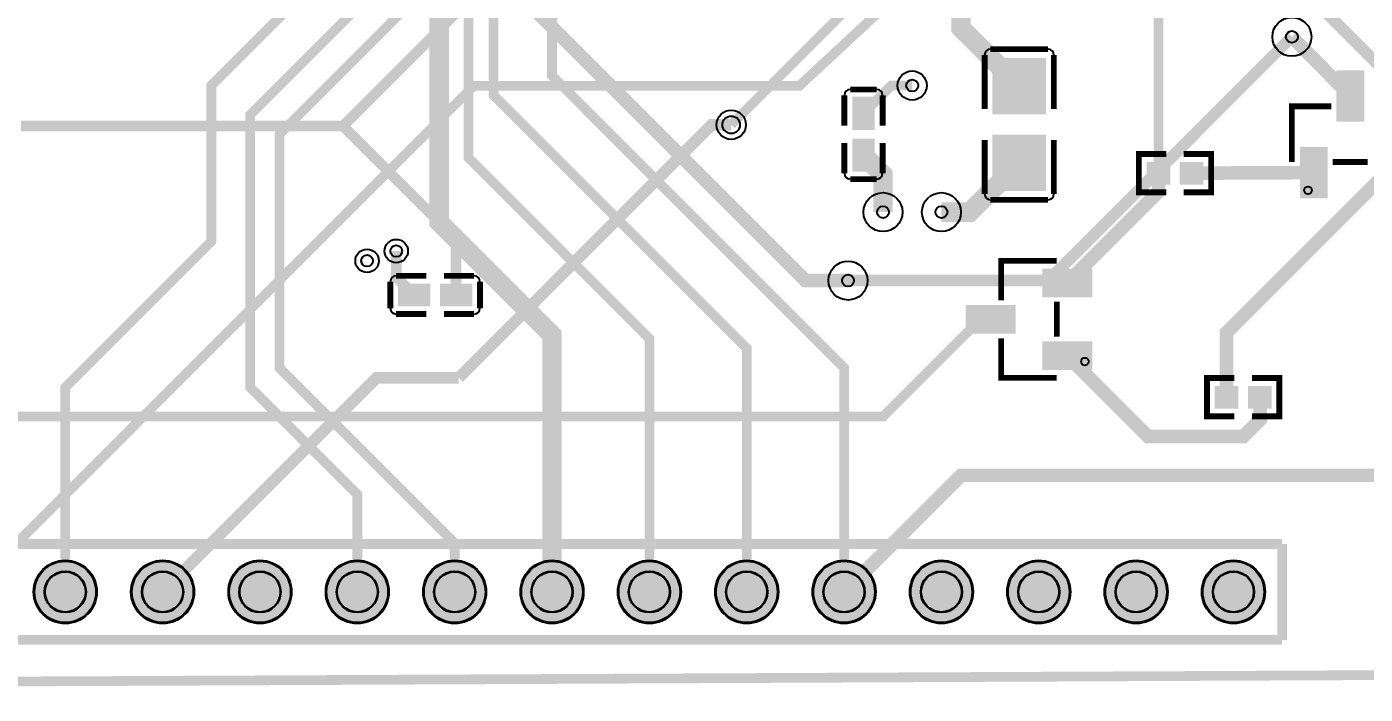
# Model space of a CAD drawing. Extents: x -4009 to 365, y -1285 to 1536.
# Drawn here: x -2264 to -889, y -1285 to -599 of the extents above; entities that cross this region are included whole.
import ezdxf

# ---------------------------------------------------------------- set-up
doc = ezdxf.new("R2010")
doc.units = 9
for name, color, linetype, true_color in [('BoardOutLine', 7, 'Continuous', 0xff00ff), ('BottomSolderMaskLayer', 7, 'Continuous', 0xaa00ff), ('Document', 7, 'Continuous', 0xffffff), ('Hole', 7, 'Continuous', 0x222222), ('Inner3', 7, 'Continuous', 0x00ff00), ('Inner4', 7, 'Continuous', 0xbc8e00), ('Multi-Layer', 7, 'Continuous', 0xc0c0c0), ('TopLayer', 7, 'Continuous', 0xff0000), ('TopPasteMaskLayer', 7, 'Continuous', 0x808080), ('TopSilkLayer', 7, 'Continuous', 0xffcc00), ('TopSolderMaskLayer', 7, 'Continuous', 0x800080)]:
    doc.layers.add(name, color=color, linetype=linetype, true_color=true_color)

msp = doc.modelspace()

# ---------------------------------------------------------------- hatches: boundary and pattern name
at = {"layer": 'BottomSolderMaskLayer'}
for points in [[(-2256.6, -1179.7, 1), (-2191.6, -1179.7, 1)], [(-2156.6, -1179.7, 1), (-2091.6, -1179.7, 1)], [(-2056.6, -1179.7, 1), (-1991.6, -1179.7, 1)], [(-1956.6, -1179.7, 1), (-1891.6, -1179.7, 1)], [(-1856.6, -1179.7, 1), (-1791.6, -1179.7, 1)], [(-1756.6, -1179.7, 1), (-1691.6, -1179.7, 1)], [(-1656.6, -1179.7, 1), (-1591.6, -1179.7, 1)], [(-1556.6, -1179.7, 1), (-1491.6, -1179.7, 1)], [(-1456.6, -1179.7, 1), (-1391.6, -1179.7, 1)], [(-1356.6, -1179.7, 1), (-1291.6, -1179.7, 1)], [(-1256.6, -1179.7, 1), (-1191.6, -1179.7, 1)], [(-1156.6, -1179.7, 1), (-1091.6, -1179.7, 1)], [(-1056.6, -1179.7, 1), (-991.6, -1179.7, 1)]]:
    msp.add_hatch(color=256, dxfattribs=at).paths.add_polyline_path(points)
at = {"layer": 'Multi-Layer'}
for points in [[(-2255.6, -1179.7, 1), (-2192.6, -1179.7, 1)], [(-2155.6, -1179.7, 1), (-2092.6, -1179.7, 1)], [(-2055.6, -1179.7, 1), (-1992.6, -1179.7, 1)], [(-1955.6, -1179.7, 1), (-1892.6, -1179.7, 1)], [(-1855.6, -1179.7, 1), (-1792.6, -1179.7, 1)], [(-1755.6, -1179.7, 1), (-1692.6, -1179.7, 1)], [(-1655.6, -1179.7, 1), (-1592.6, -1179.7, 1)], [(-1555.6, -1179.7, 1), (-1492.6, -1179.7, 1)], [(-1455.6, -1179.7, 1), (-1392.6, -1179.7, 1)], [(-1355.6, -1179.7, 1), (-1292.6, -1179.7, 1)], [(-1255.6, -1179.7, 1), (-1192.6, -1179.7, 1)], [(-1155.6, -1179.7, 1), (-1092.6, -1179.7, 1)], [(-1055.6, -1179.7, 1), (-992.6, -1179.7, 1)]]:
    msp.add_hatch(color=256, dxfattribs=at).paths.add_polyline_path(points)
at = {"layer": 'TopLayer'}
for points in [[(-1270.7, -688.1), (-1217.6, -688.1), (-1217.6, -632.6), (-1270.7, -632.6)], [(-890.4, -645.8), (-890.4, -695), (-917.9, -695), (-917.9, -645.8)], [(-1414.8, -703.8), (-1393.5, -703.8), (-1393.5, -672.7), (-1414.8, -672.7)], [(-1270.7, -711.4), (-1217.6, -711.4), (-1217.6, -766.9), (-1270.7, -766.9)], [(-1414.8, -715.6), (-1393.5, -715.6), (-1393.5, -746.8), (-1414.8, -746.8)], [(-927.8, -724.5), (-927.8, -773.7), (-955.3, -773.7), (-955.3, -724.5)], [(-1090.1, -760.4), (-1090.1, -739.1), (-1112.3, -739.1), (-1112.3, -760.4)], [(-1078.2, -760.4), (-1078.2, -739.1), (-1056, -739.1), (-1056, -760.4)], [(-1219.4, -848.6), (-1170.2, -848.6), (-1170.2, -876.1), (-1219.4, -876.1)], [(-1850.1, -885.4), (-1850.1, -864.1), (-1881.2, -864.1), (-1881.2, -885.4)], [(-1838.2, -885.4), (-1838.2, -864.1), (-1807.1, -864.1), (-1807.1, -885.4)], [(-1298.1, -886), (-1248.9, -886), (-1248.9, -913.5), (-1298.1, -913.5)], [(-1219.4, -923.4), (-1170.2, -923.4), (-1170.2, -950.9), (-1219.4, -950.9)], [(-1020.1, -990.4), (-1020.1, -969.1), (-1042.3, -969.1), (-1042.3, -990.4)], [(-1008.2, -990.4), (-1008.2, -969.1), (-986, -969.1), (-986, -990.4)]]:
    msp.add_hatch(color=256, dxfattribs=at).paths.add_polyline_path(points)
at = {"layer": 'TopPasteMaskLayer'}
for points in [[(-1269.3, -632.6), (-1218.9, -632.6), (-1217, -634.6), (-1217, -679.9), (-1218.9, -681.8), (-1235.1, -682), (-1235.1, -664.3), (-1252.8, -664.3), (-1252.8, -681.6), (-1269.3, -681.8), (-1271.3, -679.9), (-1271.3, -634.6)], [(-890.4, -645.8), (-890.4, -695), (-917.9, -695), (-917.9, -645.8)], [(-1395.3, -702.7), (-1413, -702.7), (-1415, -699.9), (-1415, -681), (-1413, -679), (-1395.3, -679), (-1393.3, -681), (-1393.3, -699.9)], [(-1395.3, -740.4), (-1413, -740.4), (-1415, -738.5), (-1415, -719.6), (-1413, -716.8), (-1395.3, -716.8), (-1393.3, -719.6), (-1393.3, -738.5)], [(-1218.9, -766.9), (-1269.3, -766.9), (-1271.3, -764.9), (-1271.3, -719.6), (-1269.3, -717.7), (-1253.2, -717.5), (-1253.2, -735.2), (-1235.5, -735.2), (-1235.5, -717.8), (-1218.9, -717.7), (-1217, -719.6), (-1217, -764.9)], [(-927.8, -724.5), (-927.8, -773.7), (-955.3, -773.7), (-955.3, -724.5)], [(-1089.5, -758.8), (-1089.5, -740.7), (-1091, -739.1), (-1110.7, -739.1), (-1112.3, -740.7), (-1112.3, -758.8), (-1110.7, -760.4), (-1091, -760.4)], [(-1078.8, -758.8), (-1078.8, -740.7), (-1077.3, -739.1), (-1057.5, -739.1), (-1056, -740.7), (-1056, -758.8), (-1057.5, -760.4), (-1077.3, -760.4)], [(-1219.4, -848.6), (-1170.2, -848.6), (-1170.2, -876.1), (-1219.4, -876.1)], [(-1851.2, -865.9), (-1851.2, -883.6), (-1854, -885.6), (-1872.9, -885.6), (-1874.9, -883.6), (-1874.9, -865.9), (-1872.9, -863.9), (-1854, -863.9)], [(-1813.4, -865.9), (-1813.4, -883.6), (-1815.4, -885.6), (-1834.3, -885.6), (-1837.1, -883.6), (-1837.1, -865.9), (-1834.3, -863.9), (-1815.4, -863.9)], [(-1298.1, -886), (-1248.9, -886), (-1248.9, -913.5), (-1298.1, -913.5)], [(-1219.4, -923.4), (-1170.2, -923.4), (-1170.2, -950.9), (-1219.4, -950.9)], [(-1019.5, -988.8), (-1019.5, -970.7), (-1021, -969.1), (-1040.7, -969.1), (-1042.3, -970.7), (-1042.3, -988.8), (-1040.7, -990.4), (-1021, -990.4)], [(-1008.8, -988.8), (-1008.8, -970.7), (-1007.3, -969.1), (-987.5, -969.1), (-986, -970.7), (-986, -988.8), (-987.5, -990.4), (-1007.3, -990.4)]]:
    msp.add_hatch(color=256, dxfattribs=at).paths.add_polyline_path(points)
at = {"layer": 'TopSolderMaskLayer'}
for points in [[(-1271.7, -689.2), (-1216.6, -689.2), (-1216.6, -631.6), (-1271.7, -631.6)], [(-889.8, -644), (-889.8, -696.8), (-918.5, -696.8), (-918.5, -644)], [(-1415.5, -705.3), (-1392.8, -705.3), (-1392.8, -671.3), (-1415.5, -671.3)], [(-1415.5, -714.2), (-1392.8, -714.2), (-1392.8, -748.2), (-1415.5, -748.2)], [(-1271.7, -710.3), (-1216.6, -710.3), (-1216.6, -767.9), (-1271.7, -767.9)], [(-927.2, -722.7), (-927.2, -775.5), (-955.9, -775.5), (-955.9, -722.7)], [(-1089.1, -761.4), (-1089.1, -738.1), (-1113.3, -738.1), (-1113.3, -761.4)], [(-1079.2, -761.4), (-1079.2, -738.1), (-1055, -738.1), (-1055, -761.4)], [(-1220.4, -847.6), (-1169.2, -847.6), (-1169.2, -877.1), (-1220.4, -877.1)], [(-1849.1, -886.4), (-1849.1, -863.1), (-1882.2, -863.1), (-1882.2, -886.4)], [(-1839.2, -886.4), (-1839.2, -863.1), (-1806.1, -863.1), (-1806.1, -886.4)], [(-1299.1, -885), (-1247.9, -885), (-1247.9, -914.5), (-1299.1, -914.5)], [(-1220.4, -922.4), (-1169.2, -922.4), (-1169.2, -951.9), (-1220.4, -951.9)], [(-1019.1, -991.4), (-1019.1, -968.1), (-1043.3, -968.1), (-1043.3, -991.4)], [(-1009.2, -991.4), (-1009.2, -968.1), (-985, -968.1), (-985, -991.4)], [(-2256.6, -1179.7, 1), (-2191.6, -1179.7, 1)], [(-2156.6, -1179.7, 1), (-2091.6, -1179.7, 1)], [(-2056.6, -1179.7, 1), (-1991.6, -1179.7, 1)], [(-1956.6, -1179.7, 1), (-1891.6, -1179.7, 1)], [(-1856.6, -1179.7, 1), (-1791.6, -1179.7, 1)], [(-1756.6, -1179.7, 1), (-1691.6, -1179.7, 1)], [(-1656.6, -1179.7, 1), (-1591.6, -1179.7, 1)], [(-1556.6, -1179.7, 1), (-1491.6, -1179.7, 1)], [(-1456.6, -1179.7, 1), (-1391.6, -1179.7, 1)], [(-1356.6, -1179.7, 1), (-1291.6, -1179.7, 1)], [(-1256.6, -1179.7, 1), (-1191.6, -1179.7, 1)], [(-1156.6, -1179.7, 1), (-1091.6, -1179.7, 1)], [(-1056.6, -1179.7, 1), (-991.6, -1179.7, 1)]]:
    msp.add_hatch(color=256, dxfattribs=at).paths.add_polyline_path(points)

# ---------------------------------------------------------------- linework, layer by layer
at = {"layer": 'BoardOutLine', "const_width": 10}
msp.add_lwpolyline([(295.9, -1259.7), (-3994.1, -1279.7), (-3994.1, -69.7), (-4004.1, 1210.3)], dxfattribs=at)
at = {"layer": 'BottomSolderMaskLayer'}
for centre, radius in [((-2224.1, -1179.7), 32.5), ((-2124.1, -1179.7), 32.5), ((-2024.1, -1179.7), 32.5), ((-1924.1, -1179.7), 32.5), ((-1824.1, -1179.7), 32.5), ((-1724.1, -1179.7), 32.5), ((-1624.1, -1179.7), 32.5), ((-1524.1, -1179.7), 32.5), ((-1424.1, -1179.7), 32.5), ((-1324.1, -1179.7), 32.5), ((-1224.1, -1179.7), 32.5), ((-1124.1, -1179.7), 32.5), ((-1024.1, -1179.7), 32.5), ((-2224.1, -1179.7), 21.3), ((-2124.1, -1179.7), 21.3), ((-2024.1, -1179.7), 21.3), ((-1924.1, -1179.7), 21.3), ((-1824.1, -1179.7), 21.3), ((-1724.1, -1179.7), 21.3), ((-1624.1, -1179.7), 21.3), ((-1524.1, -1179.7), 21.3), ((-1424.1, -1179.7), 21.3), ((-1324.1, -1179.7), 21.3), ((-1224.1, -1179.7), 21.3), ((-1124.1, -1179.7), 21.3), ((-1024.1, -1179.7), 21.3)]:
    msp.add_circle(centre, radius, dxfattribs=at)
at = {"layer": 'Document'}
for centre in [(-947.5, -767.2), (-1176.7, -943.1)]:
    msp.add_circle(centre, 3.94, dxfattribs=at)
at = {"layer": 'Hole'}
for centre, radius in [((-964.1, -609.7), 6.1), ((-1354.1, -659.7), 6.1), ((-1540, -700), 9), ((-1384.1, -789.7), 6.1), ((-1324.1, -789.7), 6.1), ((-1884.1, -829.7), 6), ((-1914.1, -839.7), 6), ((-1420, -860), 6.1)]:
    msp.add_circle(centre, radius, dxfattribs=at)
at = {"layer": 'Inner3'}
for points, const_width in [([(-1924.1, 540.3), (-1924.1, 180.3), (-1784.1, 40.3), (-1784.1, -669.7), (-1524.1, -929.7), (-1524.1, -1179.7)], 10), ([(-2234.1, 530.3), (-2074.1, 370.3), (-2074.1, 90.3), (-1954.1, -29.7), (-1954.1, -539.7), (-2074.1, -659.7), (-2074.1, -819.7), (-2224.1, -969.7), (-2224.1, -1179.7)], 10), ([(-2184.1, 530.3), (-2044.1, 390.3), (-2044.1, 110.3), (-1914.1, -19.7), (-1914.1, -569.7), (-2034.1, -689.7), (-2034.1, -969.7), (-1924.1, -1079.7), (-1924.1, -1179.7)], 10), ([(-2134.1, 530.3), (-2014.1, 410.3), (-2014.1, 120.3), (-1874.1, -19.7), (-1874.1, -579.7), (-2004.1, -709.7), (-2004.1, -949.7), (-1824.1, -1129.7), (-1824.1, -1179.7)], 10), ([(-2084.1, 530.3), (-1984.1, 430.3), (-1984.1, 140.3), (-1810, -33.8), (-1810, -733.8), (-1624.1, -919.7), (-1624.1, -1179.7)], 10), ([(-1873.9, 530), (-1873.9, 220), (-1724.1, 70.3), (-1724.1, -649.7), (-1424.1, -949.7), (-1424.1, -1179.7)], 10), ([(-1180, -340), (-1173.9, -340), (-834.1, -679.7)], 12), ([(-1840, -420), (-1840, -800), (-1724.1, -915.9), (-1724.1, -1179.7)], 20), ([(-1420, -860), (-1214.4, -860), (-964.1, -609.7)], 12)]:
    msp.add_lwpolyline(points, dxfattribs=dict(at, const_width=const_width))
at = {"layer": 'Inner4'}
for points, const_width in [([(-2324.1, -1179.7), (-1804.4, -660), (-1470, -660), (-1330, -530), (-1330, -530), (-1193.6, -399.7)], 10), ([(-1820, -960), (-1560, -700), (-1540, -700)], 12), ([(-1820, -960), (-1904.4, -960), (-2124.1, -1179.7)], 12)]:
    msp.add_lwpolyline(points, dxfattribs=dict(at, const_width=const_width))
at = {"layer": 'Multi-Layer'}
for centre, radius in [((-964.1, -609.7), 20), ((-1354.1, -659.7), 15), ((-1540, -700), 15), ((-1384.1, -789.7), 20), ((-1324.1, -789.7), 20), ((-1884.1, -829.7), 12), ((-1914.1, -839.7), 12), ((-1420, -860), 20), ((-2224.1, -1179.7), 31.5), ((-2124.1, -1179.7), 31.5), ((-2024.1, -1179.7), 31.5), ((-1924.1, -1179.7), 31.5), ((-1824.1, -1179.7), 31.5), ((-1724.1, -1179.7), 31.5), ((-1624.1, -1179.7), 31.5), ((-1524.1, -1179.7), 31.5), ((-1424.1, -1179.7), 31.5), ((-1324.1, -1179.7), 31.5), ((-1224.1, -1179.7), 31.5), ((-1124.1, -1179.7), 31.5), ((-1024.1, -1179.7), 31.5), ((-2224.1, -1179.7), 20.7), ((-2124.1, -1179.7), 20.7), ((-2024.1, -1179.7), 20.7), ((-1924.1, -1179.7), 20.7), ((-1824.1, -1179.7), 20.7), ((-1724.1, -1179.7), 20.7), ((-1624.1, -1179.7), 20.7), ((-1524.1, -1179.7), 20.7), ((-1424.1, -1179.7), 20.7), ((-1324.1, -1179.7), 20.7), ((-1224.1, -1179.7), 20.7), ((-1124.1, -1179.7), 20.7), ((-1024.1, -1179.7), 20.7)]:
    msp.add_circle(centre, radius, dxfattribs=at)
at = {"layer": 'TopLayer'}
for points, const_width in [([(-1085.1, -243.3), (-1073.8, -254.5), (-1073.8, -340), (-1084.4, -399.7), (-1101.1, -436.7), (-1101.1, -749.7)], 10), ([(-1540, -700), (-1270, -430), (-1170, -430)], 10), ([(-1938.8, -701.2), (-1782.3, -544.7), (-1746.2, -544.7)], 11), ([(-1746.2, -544.7), (-1746.2, -577.7), (-1704.1, -619.7)], 14), ([(-1244.1, -660.4), (-1303.9, -600.6), (-1303.9, -570)], 20), ([(-904.1, -670.3), (-964.1, -609.7)], 14), ([(-1704.1, -619.7), (-1463.9, -860), (-1420, -860)], 14), ([(-1404.1, -688.3), (-1375.6, -659.7), (-1354.1, -659.7)], 10), ([(-2269.5, -701.2), (-1938.8, -701.2)], 11), ([(-1822.7, -874.7), (-1822.7, -817.3), (-1938.8, -701.2)], 11), ([(-1404.1, -731.2), (-1384.1, -751.2), (-1384.1, -789.7)], 20), ([(-1244.1, -739.1), (-1294.8, -789.7), (-1324.1, -789.7)], 20), ([(-1067.1, -749.7), (-941.5, -749.1)], 14), ([(-1031.2, -979.7), (-1031.2, -913.5), (-866.7, -749.1)], 14), ([(-1194.8, -862.3), (-1101.2, -768.8), (-1101.2, -749.7)], 14), ([(-1865.6, -874.7), (-1884.1, -856.2), (-1884.1, -829.7)], 11), ([(-1423.8, -1180), (-1303.8, -1060), (-663.8, -1060), (-473.6, -869.7), (-301.1, -869.7)], 14), ([(-2465.6, -879.7), (-2345.6, -999.7), (-1384.1, -999.7), (-1284.1, -899.7), (-1273.5, -899.7)], 10), ([(-1194.5, -937.4), (-1111.9, -1020), (-1013.9, -1020), (-996.8, -1003), (-996.8, -980)], 14)]:
    msp.add_lwpolyline(points, dxfattribs=dict(at, const_width=const_width))
at = {"layer": 'TopSilkLayer'}
for points, const_width in [([(-1279.7, -683.9), (-1279.7, -628.4)], 6), ([(-1273.7, -622.4), (-1214.6, -622.4)], 6), ([(-1208.6, -628.4), (-1208.6, -683.9)], 6), ([(-1423.8, -700.8), (-1423.8, -669.7)], 6), ([(-1417.8, -663.7), (-1390.5, -663.7)], 6), ([(-1384.5, -669.7), (-1384.5, -700.8)], 6), ([(-964.2, -738.3), (-964.2, -681.1), (-923.6, -681.1)], 6), ([(-1279.7, -715.5), (-1279.7, -771)], 6), ([(-1208.6, -771), (-1208.6, -715.5)], 6), ([(-1423.8, -718.6), (-1423.8, -749.8)], 6), ([(-1384.5, -749.8), (-1384.5, -718.6)], 6), ([(-1093.1, -769.4), (-1121.3, -769.4), (-1121.3, -730.1), (-1093.1, -730.1)], 6), ([(-1075.2, -769.4), (-1047, -769.4), (-1047, -730.1), (-1075.2, -730.1)], 6), ([(-886.2, -738.3), (-922.1, -738.3)], 6), ([(-1417.8, -755.8), (-1390.5, -755.8)], 6), ([(-1273.7, -777), (-1214.6, -777)], 6), ([(-1205.6, -839.7), (-1262.7, -839.7), (-1262.7, -880.3)], 6), ([(-1884.2, -855.1), (-1853.1, -855.1)], 6), ([(-1804.1, -855.1), (-1835.2, -855.1)], 6), ([(-1890.2, -888.4), (-1890.2, -861.1)], 6), ([(-1798.1, -888.4), (-1798.1, -861.1)], 6), ([(-1205.6, -881.8), (-1205.6, -917.7)], 6), ([(-1853.1, -894.4), (-1884.2, -894.4)], 6), ([(-1835.2, -894.4), (-1804.1, -894.4)], 6), ([(-1205.6, -959.8), (-1262.7, -959.8), (-1262.7, -919.2)], 6), ([(-1023.1, -999.4), (-1051.3, -999.4), (-1051.3, -960.1), (-1023.1, -960.1)], 6), ([(-1005.2, -999.4), (-977, -999.4), (-977, -960.1), (-1005.2, -960.1)], 6), ([(-974.1, -1130.5), (-2674.1, -1130.5)], 10), ([(-974.1, -1229), (-974.1, -1130.5)], 10), ([(-2674.1, -1229), (-974.1, -1229)], 10)]:
    msp.add_lwpolyline(points, dxfattribs=dict(at, const_width=const_width))
for centre, start, end in [((-1273.7, -628.4), 90, 180), ((-1214.6, -628.4), 0, 90), ((-1417.8, -669.7), 90, 180), ((-1390.5, -669.7), 0, 90), ((-1417.8, -749.8), 180, 270), ((-1390.5, -749.8), 270, 360), ((-1273.7, -771), 180, 270), ((-1214.6, -771), 270, 360), ((-1884.2, -861.1), 90, 180), ((-1804.1, -861.1), 0, 90), ((-1884.2, -888.4), 180, 270), ((-1804.1, -888.4), 270, 0)]:
    msp.add_arc(centre, 6, start, end, dxfattribs=at)
at = {"layer": 'TopSolderMaskLayer'}
for centre, radius in [((-2224.1, -1179.7), 32.5), ((-2124.1, -1179.7), 32.5), ((-2024.1, -1179.7), 32.5), ((-1924.1, -1179.7), 32.5), ((-1824.1, -1179.7), 32.5), ((-1724.1, -1179.7), 32.5), ((-1624.1, -1179.7), 32.5), ((-1524.1, -1179.7), 32.5), ((-1424.1, -1179.7), 32.5), ((-1324.1, -1179.7), 32.5), ((-1224.1, -1179.7), 32.5), ((-1124.1, -1179.7), 32.5), ((-1024.1, -1179.7), 32.5), ((-2224.1, -1179.7), 21.3), ((-2124.1, -1179.7), 21.3), ((-2024.1, -1179.7), 21.3), ((-1924.1, -1179.7), 21.3), ((-1824.1, -1179.7), 21.3), ((-1724.1, -1179.7), 21.3), ((-1624.1, -1179.7), 21.3), ((-1524.1, -1179.7), 21.3), ((-1424.1, -1179.7), 21.3), ((-1324.1, -1179.7), 21.3), ((-1224.1, -1179.7), 21.3), ((-1124.1, -1179.7), 21.3), ((-1024.1, -1179.7), 21.3)]:
    msp.add_circle(centre, radius, dxfattribs=at)

doc.saveas('drawing.dxf')
